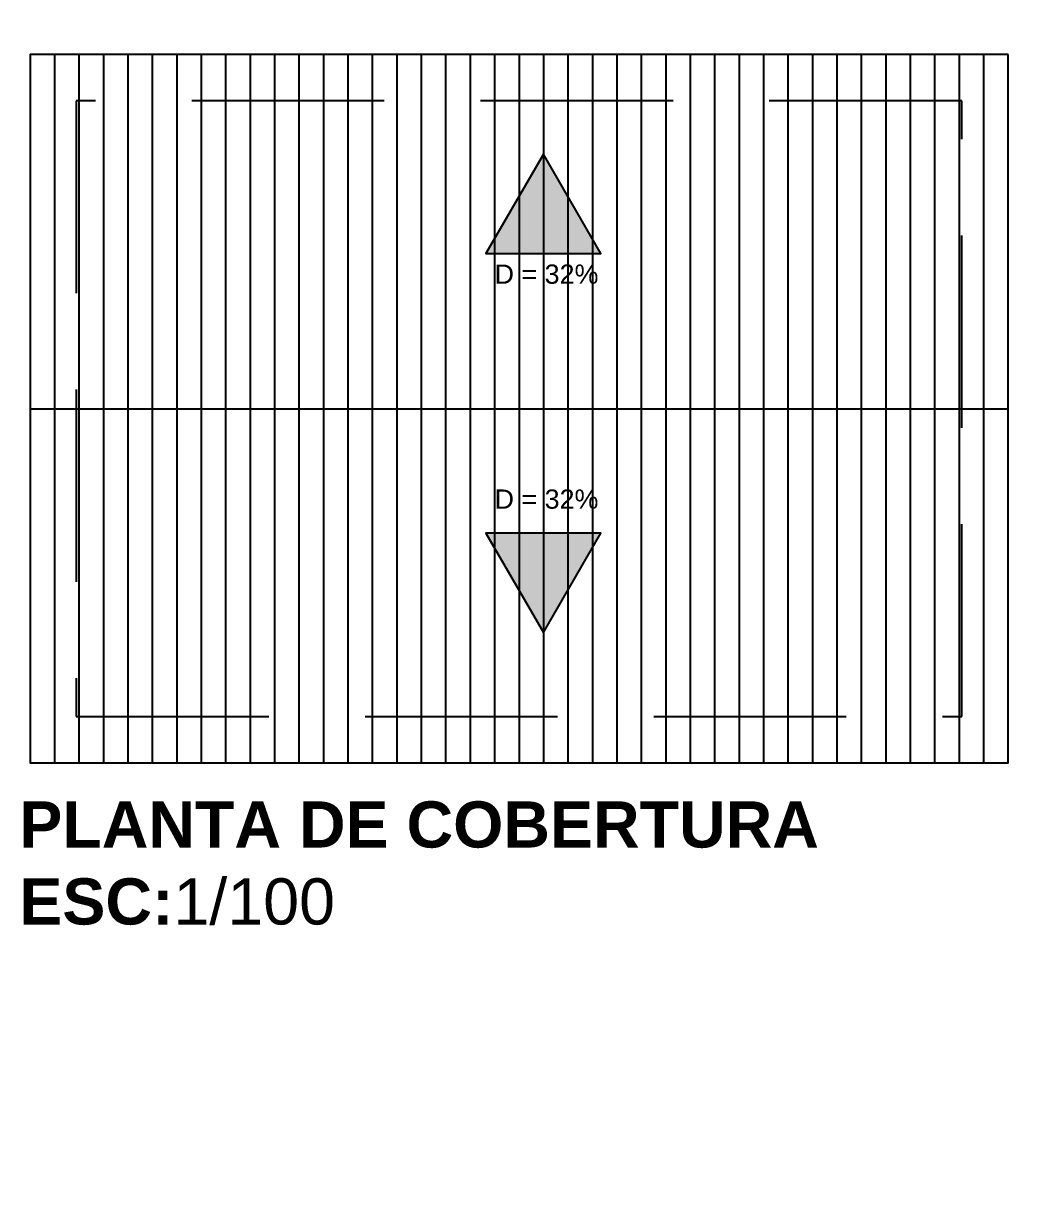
# Model space of a CAD drawing. Header units: millimetres. Extents: x -1.1 to 45.3, y 0 to 40.3.
# Drawn here: x 1.86 to 14.8, y 0 to 15.32 of the extents above; entities that cross this region are included whole.
import ezdxf
from ezdxf import colors
from ezdxf.entities.mleader import LeaderData, LeaderLine
from ezdxf.math import Vec2, Vec3

# ---------------------------------------------------------------- set-up
doc = ezdxf.new("R2010")
doc.units = ezdxf.units.MM
doc.linetypes.add('ACAD_ISO03W100', pattern=[30, 12, -18])
doc.linetypes.add('DASHED', pattern=[0.75, 0.5, -0.25])
doc.layers.get('DEFPOINTS').update_dxf_attribs({"color": 140})
for name, color, linetype in [('Layer1', 18, 'Continuous'), ('Linha estreita', 1, 'Continuous'), ('Linha tracejada', 2, 'ACAD_ISO03W100'), ('LinhaGrossa', 5, 'Continuous'), ('LinhaMedia', 1, 'Continuous'), ('LinhaTracejada', 6, 'ACAD_ISO03W100')]:
    doc.layers.add(name, color=color, linetype=linetype)
doc.styles.get("Standard").update_dxf_attribs({"font": 'arial.ttf'})
doc.dimstyles.get("Standard").update_dxf_attribs({"dimtxt": 0.3, "dimasz": 0.18, "dimexe": 0.18, "dimexo": 0.0625, "dimgap": 0.09, "dimtad": 0, "dimtih": 1, "dimtoh": 1, "dimdec": 4, "dimzin": 0, "dimdsep": 46, "dimtxsty": 'Standard', "dimblk": 'OBLIQUE', "dimcen": 0.09, "dimadec": 0, "dimazin": 0, "dimtfac": 1, "dimtdec": 4, "dimtofl": 0, "dimtmove": 0, "dimatfit": 3, "dimfxl": 1, "dimtolj": 1, "dimtzin": 0, "dimarcsym": 0})

# ---------------------------------------------------------------- blocks, each defined once
blk = doc.blocks.new('_Oblique')
at = {"color": 0, "linetype": 'ByBlock', "lineweight": -2}
blk.add_line((-0.5, -0.5), (0.5, 0.5), dxfattribs=at)
blk = doc.blocks.new('*D127')
at = {"layer": 'DEFPOINTS', "color": 0, "ltscale": 5, "transparency": 16777216}
for p in [(18.807, 15.235), (17.384, 12.235), (18.807, 12.235)]:
    blk.add_point(p, dxfattribs=at)
at = {"layer": 'LinhaMedia', "color": 0, "lineweight": -2, "ltscale": 5, "transparency": 16777216}
for p, q in [((18.744, 15.235), (17.204, 15.235)), ((17.384, 15.235), (17.384, 13.978)), ((17.384, 12.235), (17.384, 13.492)), ((18.744, 12.235), (17.204, 12.235))]:
    blk.add_line(p, q, dxfattribs=at)
at = {"layer": 'LinhaMedia', "color": 0, "lineweight": -2, "ltscale": 5, "transparency": 16777216, "xscale": 0.18, "yscale": 0.18, "zscale": 0.18}
for p, rotation in [((17.384, 15.235), 90), ((17.384, 12.235), 270)]:
    blk.add_blockref('_Oblique', p, dxfattribs=dict(at, rotation=rotation))
at = {"layer": 'LinhaMedia', "color": 0, "ltscale": 5, "transparency": 16777216, "insert": (17.384, 13.735), "char_height": 0.3, "width": 12.13797, "attachment_point": 5}
blk.add_mtext('\\A1;1500', dxfattribs=at)

msp = doc.modelspace()

# ---------------------------------------------------------------- hatches: boundary and pattern name
at = {"layer": 'LinhaGrossa', "ltscale": 5, "true_color": 0x000000}
h = msp.add_hatch(color=18, dxfattribs=at)
h.dxf.hatch_style = 1
h.paths.add_polyline_path([(7.97222, 12.52882), (7.86079, 12.3358), (7.97222, 12.3358)])
h.paths.add_polyline_path([(8.28972, 13.07874), (7.97222, 12.52882), (7.97222, 12.3358), (8.28972, 12.3358)])
h.paths.add_polyline_path([(8.60722, 13.62867), (8.28972, 13.07874), (8.28972, 12.3358), (8.60722, 12.3358)])
h.paths.add_polyline_path([(8.92472, 13.07874), (8.60722, 13.62867), (8.60722, 12.3358), (8.92472, 12.3358)])
h.paths.add_polyline_path([(8.92472, 13.07874), (8.92472, 12.3358), (9.24222, 12.3358), (9.24222, 12.52882)])
h.paths.add_polyline_path([(9.35366, 8.70556), (9.24222, 8.70556), (9.24222, 8.51255)])
h.paths.add_polyline_path([(9.24222, 8.70556), (8.92472, 8.70556), (8.92472, 7.96262), (9.24222, 8.51255)])
h.paths.add_polyline_path([(8.92472, 8.70556), (8.60722, 8.70556), (8.60722, 7.41269), (8.92472, 7.96262)])
h.paths.add_polyline_path([(8.60722, 8.70556), (8.28972, 8.70556), (8.28972, 7.96262), (8.60722, 7.41269)])
h.paths.add_polyline_path([(8.28972, 8.70556), (7.97222, 8.70556), (7.97222, 8.51255), (8.28972, 7.96262)], flags=16)
h.paths.add_polyline_path([(8.28972, 8.70556), (7.86079, 8.70556), (8.28972, 7.96262)])
h.paths.add_polyline_path([(7.88278, 8.57826), (9.35703, 8.57826), (9.35703, 9.09343), (7.88278, 9.09343)], flags=9)
h = msp.add_hatch(color=18, dxfattribs=at)
h.dxf.hatch_style = 1
h.paths.add_polyline_path([(9.24222, 12.52882), (9.24222, 12.3358), (9.35366, 12.3358)])
h = msp.add_hatch(color=18, dxfattribs=at)
h.dxf.hatch_style = 1
h.paths.add_polyline_path([(8.60722, 8.70556), (8.28972, 8.70556), (8.28972, 7.96262), (8.60722, 7.41269)])
h.paths.add_polyline_path([(8.92472, 8.70556), (8.60722, 8.70556), (8.60722, 7.41269), (8.92472, 7.96262)])
h.paths.add_polyline_path([(9.24222, 8.70556), (8.92472, 8.70556), (8.92472, 7.96262), (9.24222, 8.51255)])
h.paths.add_polyline_path([(9.35366, 8.70556), (9.24222, 8.70556), (9.24222, 8.51255)])
h.paths.add_polyline_path([(8.28972, 8.70556), (7.97222, 8.70556), (7.97222, 8.51255), (8.28972, 7.96262)])
h.paths.add_polyline_path([(7.97222, 8.70556), (7.86079, 8.70556), (7.97222, 8.51255)])

# ---------------------------------------------------------------- linework, layer by layer
at = {"layer": 'Layer1', "ltscale": 5}
for points in [[(8.60722, 13.62867), (7.86079, 12.3358), (9.35366, 12.3358)], [(8.60722, 7.41269), (9.35366, 8.70556), (7.86079, 8.70556)]]:
    msp.add_lwpolyline(points, close=True, dxfattribs=at)
at = {"layer": 'LinhaGrossa', "ltscale": 5}
for p, q in [((2.25722, 14.92153), (2.25722, 5.72153)), ((2.57472, 14.92153), (2.57472, 5.72153)), ((2.89222, 14.92153), (2.89222, 5.72153)), ((3.20972, 14.92153), (3.20972, 5.72153)), ((3.52722, 14.92153), (3.52722, 5.72153)), ((3.84472, 14.92153), (3.84472, 5.72153)), ((4.16222, 14.92153), (4.16222, 5.72153)), ((4.47972, 14.92153), (4.47972, 5.72153)), ((4.79722, 14.92153), (4.79722, 5.72153)), ((5.11472, 14.92153), (5.11472, 5.72153)), ((5.43222, 14.92153), (5.43222, 5.72153)), ((5.74972, 14.92153), (5.74972, 5.72153)), ((6.06722, 14.92153), (6.06722, 5.72153)), ((6.38472, 14.92153), (6.38472, 5.72153)), ((6.70222, 14.92153), (6.70222, 5.72153)), ((7.01972, 14.92153), (7.01972, 5.72153)), ((7.33722, 14.92153), (7.33722, 5.72153)), ((7.65472, 14.92153), (7.65472, 5.72153)), ((7.97222, 14.92153), (7.97222, 5.72153)), ((8.28972, 14.92153), (8.28972, 5.72153)), ((8.60722, 14.92153), (8.60722, 5.72153)), ((8.92472, 14.92153), (8.92472, 5.72153)), ((9.24222, 14.92153), (9.24222, 5.72153)), ((9.55972, 14.92153), (9.55972, 5.72153)), ((9.87722, 14.92153), (9.87722, 5.72153)), ((10.19472, 14.92153), (10.19472, 5.72153)), ((10.51222, 14.92153), (10.51222, 5.72153)), ((10.82972, 14.92153), (10.82972, 5.72153)), ((11.14722, 14.92153), (11.14722, 5.72153)), ((11.46472, 14.92153), (11.46472, 5.72153)), ((11.78222, 14.92153), (11.78222, 5.72153)), ((12.09972, 14.92153), (12.09972, 5.72153)), ((12.41722, 14.92153), (12.41722, 5.72153)), ((12.73472, 14.92153), (12.73472, 5.72153)), ((13.05222, 14.92153), (13.05222, 5.72153)), ((13.36972, 14.92153), (13.36972, 5.72153)), ((13.68722, 14.92153), (13.68722, 5.72153)), ((14.00472, 14.92153), (14.00472, 5.72153)), ((14.32222, 14.92153), (14.32222, 5.72153)), ((1.93972, 10.32153), (14.63972, 10.32153)), ((1.93972, 5.72153), (14.63972, 5.72153))]:
    msp.add_line(p, q, dxfattribs=at)
msp.add_lwpolyline([(14.63972, 14.92153), (1.93972, 14.92153), (1.93972, 5.72153), (14.63972, 5.72153), (14.63972, 14.92153)], dxfattribs=at)
at = {"layer": 'LinhaGrossa'}
for p in [(2.25722, 14.92153), (2.57472, 14.92153), (2.89222, 14.92153), (3.20972, 14.92153), (3.52722, 14.92153), (3.84472, 14.92153), (4.16222, 14.92153), (4.47972, 14.92153), (4.79722, 14.92153), (5.11472, 14.92153), (5.43222, 14.92153), (5.74972, 14.92153), (6.06722, 14.92153), (6.38472, 14.92153), (6.70222, 14.92153), (7.01972, 14.92153), (7.33722, 14.92153), (7.65472, 14.92153), (7.97222, 14.92153), (8.28972, 14.92153), (8.60722, 14.92153), (8.92472, 14.92153), (9.24222, 14.92153), (9.55972, 14.92153), (9.87722, 14.92153), (10.19472, 14.92153), (10.51222, 14.92153), (10.82972, 14.92153), (11.14722, 14.92153), (11.46472, 14.92153), (11.78222, 14.92153), (12.09972, 14.92153), (12.41722, 14.92153), (12.73472, 14.92153), (13.05222, 14.92153), (13.36972, 14.92153), (13.68722, 14.92153), (14.00472, 14.92153), (14.32222, 14.92153)]:
    msp.add_point(p, dxfattribs=at)
at = {"layer": 'LinhaTracejada', "linetype": 'DASHED', "ltscale": 5}
msp.add_lwpolyline([(2.53972, 14.32153), (2.53972, 6.32153), (14.03972, 6.32153), (14.03972, 14.32153), (2.53972, 14.32153)], dxfattribs=at)

# ---------------------------------------------------------------- texts
at = {"layer": 'Linha tracejada', "insert": (1.80045, 5.21936), "char_height": 0.6, "attachment_point": 1}
msp.add_mtext_dynamic_manual_height_columns('{\\fArial|b1|i0|c0|p34;\\C0;PLANTA DE COBERTURA\\PESC:\\fArial|b0|i0|c0|p34;1/100}', width=10.6126792, gutter_width=12.5, heights=[0], dxfattribs=at)
at = {"layer": 'LinhaGrossa', "ltscale": 5, "char_height": 0.25, "attachment_point": 1}
for width, insert in [(3.1309002, (7.97222, 12.19469)), (1.4312903, (7.97222, 9.27187))]:
    msp.add_mtext_dynamic_manual_height_columns('{\\C0;D = 32%}', width=width, gutter_width=12.5, heights=[0], dxfattribs=dict(at, insert=insert))

# ---------------------------------------------------------------- dimensions: what is measured, and where the dimension line sits
at = {"layer": 'LinhaMedia', "ltscale": 5}
dim = msp.add_linear_dim(base=(17.38351, 12.23481), p1=(18.80654, 15.23481), p2=(18.80654, 12.23481), angle=90, text='1500', dimstyle='Standard', dxfattribs=at)
dim.commit()
dim.dimension.update_dxf_attribs({"geometry": '*D127', "text_midpoint": (17.38351, 13.73481)})

# ---------------------------------------------------------------- leaders
at = {"layer": 'Linha estreita', "ltscale": 0.05}
ml = msp.add_multileader_mtext('Standard', dxfattribs=at)
ml.set_content('', color=256)
ml.set_leader_properties()
ml.build(insert=Vec2(0, 0))
ctx = ml.context
ctx.base_point, ctx.plane_origin = Vec3(12.38935, 5.52058), Vec3(17.38351, 6.03481)
ctx.text_align_type = 2
notes = []
notes.append((ctx, [(0, (1, 1, 0), (17.24434, 5.52058), (-1, 0), 0.85499, [(0, [(17.38351, 6.03481)], 0, [])])]))
ctx.mtext.insert, ctx.mtext.alignment, ctx.mtext.flow_direction = Vec3(14.38935, 7.52058), 3, 5
ml = msp.add_multileader_mtext('Standard', dxfattribs=at)
ml.set_content('', color=256)
ml.set_leader_properties()
ml.build(insert=Vec2(0, 0))
ctx = ml.context
ctx.base_point, ctx.plane_origin = Vec3(12.38935, 3.51451), Vec3(17.38351, 4.02873)
ctx.text_align_type = 2
notes.append((ctx, [(0, (1, 1, 0), (17.24434, 3.51451), (-1, 0), 0.85499, [(0, [(17.38351, 4.02873)], 0, [])])]))
ctx.mtext.insert, ctx.mtext.alignment, ctx.mtext.flow_direction = Vec3(14.38935, 5.51451), 3, 5
for ctx, leaders in notes:
    for number, flags, end, landing, length, lines in leaders:
        leader = LeaderData()
        leader.index, (leader.has_last_leader_line, leader.has_dogleg_vector, leader.attachment_direction) = number, flags
        leader.last_leader_point, leader.dogleg_vector, leader.dogleg_length = Vec3(end), Vec3(landing), length
        for number, points, colour, breaks in lines:
            line = LeaderLine()
            line.index, line.vertices, line.color, line.breaks = number, Vec3.list(points), colors.encode_raw_color(colour), breaks
            leader.lines.append(line)
        ctx.leaders.append(leader)

doc.saveas('drawing.dxf')
